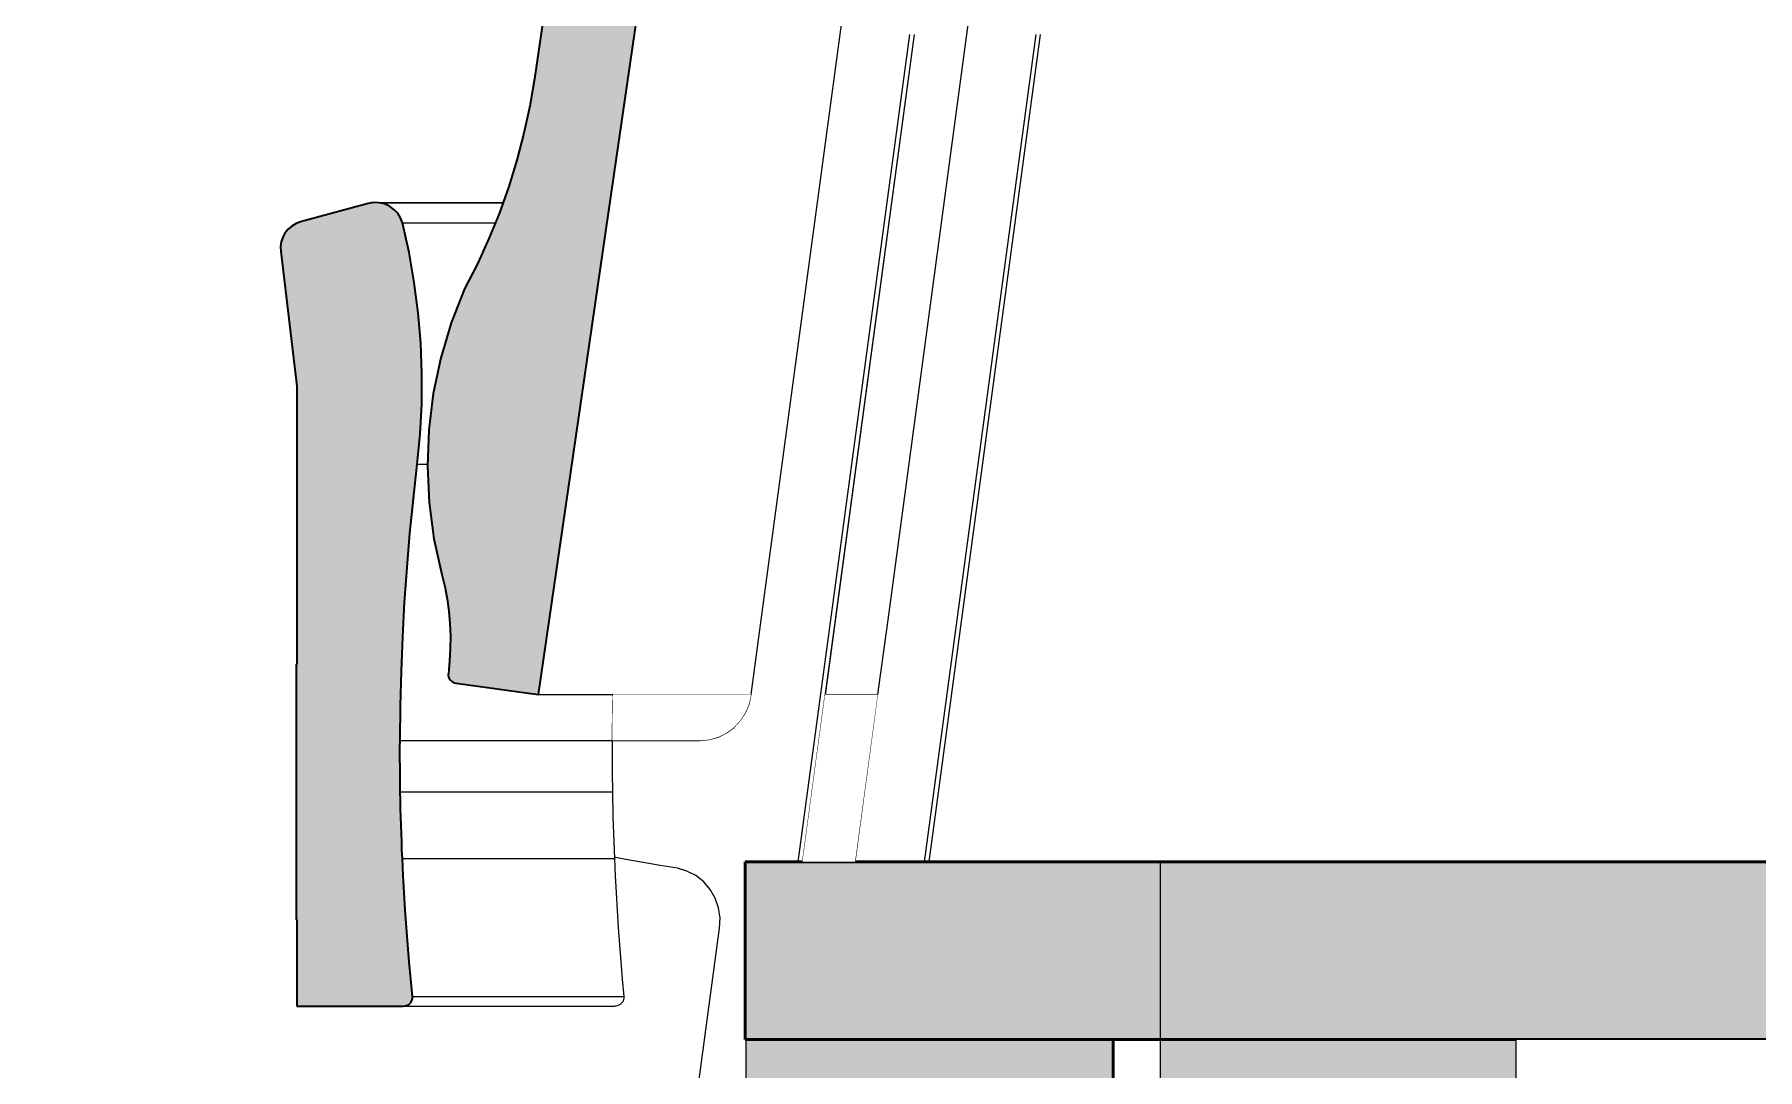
# Model space of a CAD drawing. Header units: millimetres. Extents: x -48147 to 1422273, y -494195 to 18123.
# Drawn here: x 1395750 to 1396719, y -487284 to -486702 of the extents above; entities that cross this region are included whole.
import ezdxf

# ---------------------------------------------------------------- set-up
doc = ezdxf.new("R2010")
doc.units = ezdxf.units.MM
doc.header["$MEASUREMENT"] = 0
doc.linetypes.add('Wipeout_Contour', pattern=[1000, 0, -1000])
for name, color, linetype, lineweight in [('HATCHING_Pen_No__1', 7, 'Continuous', 13), ('New_A-20-M_Floor_Slab_Pen_No__87', 8, 'Continuous', 20), ('New_A-35-M_FFE_Fixed_Pen_No__1', 7, 'Continuous', 13)]:
    doc.layers.add(name, color=color, linetype=linetype, lineweight=lineweight)
for name, color, linetype, lineweight, true_color in [('HATCHING_Pen_No__145', 7, 'Continuous', 0, 0xa6a6a6), ('New_A-20-M_Floor_Slab_Pen_No__107', 7, 'Continuous', 15, 0xa6a6a6), ('New_A-20-M_Floor_Slab_Pen_No__27', 7, 'Continuous', 50, 0x2a2a2a), ('New_A-20-M_Floor_Slab_Pen_No__29', 7, 'Continuous', 50, 0x2a2a2a), ('New_A-20-M_Floor_Slab_Pen_No__81', 7, 'Continuous', 20, 0x6a6a6a), ('New_A-35-M_FFE_Fixed_Pen_No__104', 7, 'Continuous', 15, 0xa6a6a6), ('New_A-35-M_FFE_Fixed_Pen_No__44', 7, 'Continuous', 35, 0x444444)]:
    doc.layers.add(name, color=color, linetype=linetype, lineweight=lineweight, true_color=true_color)
for name, color, linetype in [('New_A-20-M_Floor_Slab', 7, 'Continuous'), ('New_A-20-M_Roof', 7, 'Continuous'), ('New_A-25-M_Wall_Int', 7, 'Continuous'), ('New_A-35-M_FFE_Fixed', 7, 'Continuous')]:
    doc.layers.add(name, color=color, linetype=linetype)

# ---------------------------------------------------------------- blocks, each defined once
blk = doc.blocks.new('Section Elem_187_2', base_point=(1383917.51, -489195.03))
at = {"color": 254, "linetype": 'Wipeout_Contour', "lineweight": 0, "ltscale": 5913535.583764167}
blk.add_wipeout([(1398261.86, -487179.4), (1392658.72, -489125.14), (1392664.88, -489142.89), (1398261.86, -487199.29)], dxfattribs=at).dxf.layer = 'New_A-20-M_Roof'
blk = doc.blocks.new('Section Elem_252_2', base_point=(1383917.51, -489195.03))
at = {"layer": 'New_A-20-M_Floor_Slab_Pen_No__27', "linetype": 'Continuous'}
for p, q in [((1396149.55, -487267.53), (1396149.55, -487505.53)), ((1396149.55, -487505.53), (1396149.55, -487605.53))]:
    blk.add_line(p, q, dxfattribs=at)
at = {"color": 254, "linetype": 'Wipeout_Contour', "lineweight": 0, "ltscale": 5916380.681525391}
blk.add_wipeout([(1396583.15, -487267.53), (1396356.61, -487267.53), (1396356.61, -487605.53), (1396583.15, -487605.53)], dxfattribs=at).dxf.layer = 'New_A-20-M_Floor_Slab'
at = {"layer": 'New_A-20-M_Floor_Slab_Pen_No__107', "linetype": 'Continuous', "lineweight": 0, "true_color": 0x535353}
blk.add_hatch(color=251, dxfattribs=at).paths.add_polyline_path([(1396149.55, -487605.53), (1396356.61, -487605.53), (1396356.61, -487267.53), (1396149.55, -487267.53)])
at = {"layer": 'New_A-20-M_Floor_Slab_Pen_No__27', "linetype": 'Continuous'}
for p, q in [((1396356.61, -487267.53), (1396356.61, -487605.53)), ((1396356.61, -487605.53), (1396149.55, -487605.53))]:
    blk.add_line(p, q, dxfattribs=at)
at = {"layer": 'New_A-20-M_Floor_Slab_Pen_No__87', "linetype": 'Continuous'}
for p in [(1396583.15, -487267.53), (1396356.61, -487605.53)]:
    blk.add_line(p, (1396583.15, -487605.53), dxfattribs=at)
blk = doc.blocks.new('Section Elem_317_2', base_point=(1383917.51, -489195.03))
at = {"layer": 'New_A-35-M_FFE_Fixed_Pen_No__104', "linetype": 'Continuous'}
blk.add_hatch(color=256, dxfattribs=at).paths.add_polyline_path([(1395896.85, -487056.26), (1395896.85, -487200.26), (1395902.03, -487200.26), (1395902.03, -487056.26)])
at = {"layer": 'New_A-35-M_FFE_Fixed_Pen_No__44', "linetype": 'Continuous'}
for p, q in [((1395896.85, -487056.26), (1395896.85, -487200.26)), ((1395897.4, -487056.26), (1395896.85, -487056.26)), ((1395897.38, -487200.26), (1395896.85, -487200.26)), ((1395897.38, -487200.26), (1395897.37, -487248.76))]:
    blk.add_line(p, q, dxfattribs=at)
at = {"color": 254, "linetype": 'Wipeout_Contour', "lineweight": 0, "ltscale": 7392172.869028378}
blk.add_wipeout([(1396008.97, -486808), (1395956.69, -486808), (1395960.43, -486824.71), (1396001.78, -486824.71), (1396005.4, -486816.79)], dxfattribs=at).dxf.layer = 'New_A-35-M_FFE_Fixed'
at = {"color": 254, "linetype": 'Wipeout_Contour', "lineweight": 0, "ltscale": 7392224.936122612}
blk.add_wipeout([(1395967.06, -486875.56), (1395967.72, -486892.65), (1395976.41, -486892.65), (1395978.25, -486883.91), (1395980.75, -486875.56)], dxfattribs=at).dxf.layer = 'New_A-35-M_FFE_Fixed'
at = {"color": 254, "linetype": 'Wipeout_Contour', "lineweight": 0, "ltscale": 7392308.387670687}
blk.add_wipeout([(1395962.87, -486963.2), (1395971.63, -486963.2), (1395970.76, -486944.89), (1395970.8, -486943.84), (1395965.06, -486943.84)], dxfattribs=at).dxf.layer = 'New_A-35-M_FFE_Fixed'
at = {"color": 254, "linetype": 'Wipeout_Contour', "lineweight": 0, "ltscale": 10349409.43669491}
blk.add_wipeout([(1395959.33, -487001.99), (1395957.97, -487021.42), (1395982.07, -487021.42), (1395981.81, -487019.55), (1395980.51, -487012.64), (1395978.87, -487005.8), (1395978.03, -487001.99)], dxfattribs=at).dxf.layer = 'New_A-35-M_FFE_Fixed'
at = {"color": 254, "linetype": 'Wipeout_Contour', "lineweight": 0, "ltscale": 5914244.878298388}
blk.add_wipeout([(1396074.77, -487117.38), (1395955.4, -487117.38), (1395955.43, -487121.01), (1396074.81, -487121.01)], dxfattribs=at).dxf.layer = 'New_A-35-M_FFE_Fixed'
at = {"color": 254, "linetype": 'Wipeout_Contour', "lineweight": 0, "ltscale": 5914260.497717984}
blk.add_wipeout([(1396074.9, -487128.26), (1395955.54, -487128.26), (1395955.62, -487132.94), (1396074.98, -487132.94)], dxfattribs=at).dxf.layer = 'New_A-35-M_FFE_Fixed'
at = {"color": 254, "linetype": 'Wipeout_Contour', "lineweight": 0, "ltscale": 5914317.991925592}
blk.add_wipeout([(1395956.68, -487165.67), (1395957.15, -487175.39), (1396076.4, -487175.39), (1396075.97, -487165.67)], dxfattribs=at).dxf.layer = 'New_A-35-M_FFE_Fixed'
at = {"color": 254, "linetype": 'Wipeout_Contour', "lineweight": 0, "ltscale": 5914425.636412663}
blk.add_wipeout([(1396080.38, -487233.58), (1395961.41, -487233.58), (1395962.36, -487243.27), (1396081.27, -487243.27)], dxfattribs=at).dxf.layer = 'New_A-35-M_FFE_Fixed'
at = {"color": 254, "linetype": 'Wipeout_Contour', "lineweight": 0, "ltscale": 5913711.251755745}
blk.add_wipeout([(1396010.13, -486805.15), (1395955.66, -486805.15), (1395956.69, -486808), (1396008.97, -486808)], dxfattribs=at).dxf.layer = 'New_A-35-M_FFE_Fixed'
at = {"color": 254, "linetype": 'Wipeout_Contour', "lineweight": 0, "ltscale": 7392208.816548995}
blk.add_wipeout([(1395965.62, -486858.53), (1395967.06, -486875.56), (1395980.75, -486875.56), (1395984.16, -486864.21), (1395986.4, -486858.53)], dxfattribs=at).dxf.layer = 'New_A-35-M_FFE_Fixed'
at = {"color": 254, "linetype": 'Wipeout_Contour', "lineweight": 0, "ltscale": 7392243.79938656}
blk.add_wipeout([(1395967.72, -486892.65), (1395967.61, -486909.74), (1395973.32, -486909.74), (1395974.03, -486904.02), (1395976.41, -486892.65)], dxfattribs=at).dxf.layer = 'New_A-35-M_FFE_Fixed'
at = {"color": 254, "linetype": 'Wipeout_Contour', "lineweight": 0, "ltscale": 7392378.65119441}
blk.add_wipeout([(1395959.33, -487001.99), (1395978.03, -487001.99), (1395974.44, -486985.73), (1395974.02, -486982.58), (1395960.96, -486982.58)], dxfattribs=at).dxf.layer = 'New_A-35-M_FFE_Fixed'
at = {"color": 254, "linetype": 'Wipeout_Contour', "lineweight": 0, "ltscale": 10349466.79241477}
blk.add_wipeout([(1395956.9, -487040.86), (1395983.71, -487040.86), (1395983.71, -487040.52), (1395983.42, -487033.5), (1395982.78, -487026.51), (1395982.07, -487021.42), (1395957.97, -487021.42)], dxfattribs=at).dxf.layer = 'New_A-35-M_FFE_Fixed'
at = {"color": 254, "linetype": 'Wipeout_Contour', "lineweight": 0, "ltscale": 5914239.986688409}
blk.add_wipeout([(1395955.37, -487113.76), (1395955.4, -487117.38), (1396074.77, -487117.38), (1396074.75, -487113.76)], dxfattribs=at).dxf.layer = 'New_A-35-M_FFE_Fixed'
at = {"color": 254, "linetype": 'Wipeout_Contour', "lineweight": 0, "ltscale": 5914307.294669804}
blk.add_wipeout([(1396075.78, -487161), (1395956.48, -487161), (1395956.68, -487165.67), (1396075.97, -487165.67)], dxfattribs=at).dxf.layer = 'New_A-35-M_FFE_Fixed'
at = {"color": 254, "linetype": 'Wipeout_Contour', "lineweight": 0, "ltscale": 5914409.514893914}
blk.add_wipeout([(1395960.52, -487223.9), (1395961.41, -487233.58), (1396080.38, -487233.58), (1396079.56, -487223.9)], dxfattribs=at).dxf.layer = 'New_A-35-M_FFE_Fixed'
at = {"color": 254, "linetype": 'Wipeout_Contour', "lineweight": 0, "ltscale": 5914430.650501103}
blk.add_wipeout([(1395959.31, -487248.33), (1396078.42, -487248.33), (1396079.3, -487247.81), (1395960.25, -487247.81)], dxfattribs=at).dxf.layer = 'New_A-35-M_FFE_Fixed'
at = {"color": 254, "linetype": 'Wipeout_Contour', "lineweight": 0, "ltscale": 5913696.696513315}
blk.add_wipeout([(1396012.62, -486798.55), (1395949.44, -486798.55), (1395951.96, -486800.33), (1396011.99, -486800.33)], dxfattribs=at).dxf.layer = 'New_A-35-M_FFE_Fixed'
at = {"color": 254, "linetype": 'Wipeout_Contour', "lineweight": 0, "ltscale": 7392195.716343284}
blk.add_wipeout([(1395963.41, -486841.56), (1395965.62, -486858.53), (1395986.4, -486858.53), (1395991.72, -486845.04), (1395993.5, -486841.56)], dxfattribs=at).dxf.layer = 'New_A-35-M_FFE_Fixed'
at = {"color": 254, "linetype": 'Wipeout_Contour', "lineweight": 0, "ltscale": 7392264.897730873}
blk.add_wipeout([(1395967.61, -486909.74), (1395966.72, -486926.82), (1395971.43, -486926.82), (1395971.52, -486924.39), (1395973.32, -486909.74)], dxfattribs=at).dxf.layer = 'New_A-35-M_FFE_Fixed'
at = {"color": 254, "linetype": 'Wipeout_Contour', "lineweight": 0, "ltscale": 7392341.022632619}
blk.add_wipeout([(1395962.87, -486963.2), (1395960.96, -486982.58), (1395974.02, -486982.58), (1395971.73, -486965.39), (1395971.63, -486963.2)], dxfattribs=at).dxf.layer = 'New_A-35-M_FFE_Fixed'
at = {"color": 254, "linetype": 'Wipeout_Contour', "lineweight": 0, "ltscale": 8871000.47850489}
blk.add_wipeout([(1395956.9, -487040.86), (1395956.11, -487060.32), (1395982.69, -487060.32), (1395983.28, -487054.55), (1395983.67, -487047.54), (1395983.71, -487040.86)], dxfattribs=at).dxf.layer = 'New_A-35-M_FFE_Fixed'
at = {"color": 254, "linetype": 'Wipeout_Contour', "lineweight": 0, "ltscale": 5914230.309746288}
blk.add_wipeout([(1396074.73, -487106.51), (1395955.35, -487106.51), (1395955.35, -487110.13), (1396074.73, -487110.13)], dxfattribs=at).dxf.layer = 'New_A-35-M_FFE_Fixed'
at = {"color": 254, "linetype": 'Wipeout_Contour', "lineweight": 0, "ltscale": 5914249.805292126}
blk.add_wipeout([(1395955.43, -487121.01), (1395955.48, -487124.63), (1396074.85, -487124.63), (1396074.81, -487121.01)], dxfattribs=at).dxf.layer = 'New_A-35-M_FFE_Fixed'
at = {"color": 254, "linetype": 'Wipeout_Contour', "lineweight": 0, "ltscale": 5914300.434031938}
blk.add_wipeout([(1396075.61, -487156.32), (1395956.3, -487156.32), (1395956.48, -487161), (1396075.78, -487161)], dxfattribs=at).dxf.layer = 'New_A-35-M_FFE_Fixed'
at = {"color": 254, "linetype": 'Wipeout_Contour', "lineweight": 0, "ltscale": 5914393.640028931}
blk.add_wipeout([(1395959.71, -487214.2), (1395960.52, -487223.9), (1396079.56, -487223.9), (1396078.8, -487214.2)], dxfattribs=at).dxf.layer = 'New_A-35-M_FFE_Fixed'
at = {"color": 254, "linetype": 'Wipeout_Contour', "lineweight": 0, "ltscale": 5914427.625828953}
blk.add_wipeout([(1395959.31, -487248.33), (1395958.28, -487248.65), (1396077.47, -487248.65), (1396078.42, -487248.33)], dxfattribs=at).dxf.layer = 'New_A-35-M_FFE_Fixed'
at = {"color": 254, "linetype": 'Wipeout_Contour', "lineweight": 0, "ltscale": 5913690.653575301}
blk.add_wipeout([(1395946.6, -486797.3), (1395949.44, -486798.55), (1396012.62, -486798.55), (1396013.07, -486797.3)], dxfattribs=at).dxf.layer = 'New_A-35-M_FFE_Fixed'
at = {"color": 254, "linetype": 'Wipeout_Contour', "lineweight": 0, "ltscale": 7392185.248259781}
blk.add_wipeout([(1395960.43, -486824.71), (1395963.41, -486841.56), (1395993.5, -486841.56), (1395998.87, -486831.06), (1396001.78, -486824.71)], dxfattribs=at).dxf.layer = 'New_A-35-M_FFE_Fixed'
at = {"color": 254, "linetype": 'Wipeout_Contour', "lineweight": 0, "ltscale": 5913826.465822938}
blk.add_wipeout([(1395966.72, -486926.82), (1395965.06, -486943.84), (1395970.8, -486943.84), (1395971.43, -486926.82)], dxfattribs=at).dxf.layer = 'New_A-35-M_FFE_Fixed'
at = {"color": 254, "linetype": 'Wipeout_Contour', "lineweight": 0, "ltscale": 22177887.93120453}
blk.add_wipeout([(1395955.6, -487079.79), (1396074.96, -487079.79), (1396075.12, -487073.33), (1396033.13, -487073.33), (1395986.98, -487067.1), (1395986.01, -487066.88), (1395985.09, -487066.47), (1395984.28, -487065.91), (1395983.59, -487065.2), (1395983.06, -487064.37), (1395982.7, -487063.47), (1395982.54, -487062.51), (1395982.56, -487061.54), (1395982.69, -487060.32), (1395956.11, -487060.32)], dxfattribs=at).dxf.layer = 'New_A-35-M_FFE_Fixed'
at = {"color": 254, "linetype": 'Wipeout_Contour', "lineweight": 0, "ltscale": 5914254.767634848}
blk.add_wipeout([(1395955.48, -487124.63), (1395955.54, -487128.26), (1396074.9, -487128.26), (1396074.85, -487124.63)], dxfattribs=at).dxf.layer = 'New_A-35-M_FFE_Fixed'
at = {"color": 254, "linetype": 'Wipeout_Contour', "lineweight": 0, "ltscale": 5914293.631717655}
blk.add_wipeout([(1396075.46, -487151.65), (1395956.13, -487151.65), (1395956.3, -487156.32), (1396075.61, -487156.32)], dxfattribs=at).dxf.layer = 'New_A-35-M_FFE_Fixed'
at = {"color": 254, "linetype": 'Wipeout_Contour', "lineweight": 0, "ltscale": 5914378.012578879}
blk.add_wipeout([(1395958.96, -487204.51), (1395959.71, -487214.2), (1396078.8, -487214.2), (1396078.1, -487204.51)], dxfattribs=at).dxf.layer = 'New_A-35-M_FFE_Fixed'
at = {"color": 254, "linetype": 'Wipeout_Contour', "lineweight": 0, "ltscale": 5914424.079672093}
blk.add_wipeout([(1395958.28, -487248.65), (1395957.21, -487248.76), (1396076.47, -487248.76), (1396077.47, -487248.65)], dxfattribs=at).dxf.layer = 'New_A-35-M_FFE_Fixed'
at = {"layer": 'New_A-35-M_FFE_Fixed_Pen_No__1', "linetype": 'Continuous'}
blk.add_line((1395965.06, -486943.84), (1395970.8, -486943.84), dxfattribs=at)
at = {"color": 254, "linetype": 'Wipeout_Contour', "lineweight": 0, "ltscale": 5913678.408598186}
blk.add_wipeout([(1395940.44, -486796.53), (1395943.56, -486796.61), (1396013.32, -486796.61), (1396013.34, -486796.53)], dxfattribs=at).dxf.layer = 'New_A-35-M_FFE_Fixed'
at = {"color": 254, "linetype": 'Wipeout_Contour', "lineweight": 0, "ltscale": 5913707.266620487}
blk.add_wipeout([(1395954.06, -486802.56), (1395955.66, -486805.15), (1396010.13, -486805.15), (1396011.18, -486802.56)], dxfattribs=at).dxf.layer = 'New_A-35-M_FFE_Fixed'
at = {"color": 254, "linetype": 'Wipeout_Contour', "lineweight": 0, "ltscale": 5914206.004198069}
blk.add_wipeout([(1395955.36, -487099.26), (1396074.74, -487099.26), (1396074.96, -487079.79), (1395955.6, -487079.79)], dxfattribs=at).dxf.layer = 'New_A-35-M_FFE_Fixed'
at = {"color": 254, "linetype": 'Wipeout_Contour', "lineweight": 0, "ltscale": 5914286.887811019}
blk.add_wipeout([(1396075.32, -487146.97), (1395955.98, -487146.97), (1395956.13, -487151.65), (1396075.46, -487151.65)], dxfattribs=at).dxf.layer = 'New_A-35-M_FFE_Fixed'
at = {"color": 254, "linetype": 'Wipeout_Contour', "lineweight": 0, "ltscale": 5914362.633308148}
blk.add_wipeout([(1396077.47, -487194.8), (1395958.29, -487194.8), (1395958.96, -487204.51), (1396078.1, -487204.51)], dxfattribs=at).dxf.layer = 'New_A-35-M_FFE_Fixed'
at = {"color": 254, "linetype": 'Wipeout_Contour', "lineweight": 0, "ltscale": 5914435.36027745}
blk.add_wipeout([(1395962.36, -487244.31), (1395962.13, -487245.32), (1396081.05, -487245.32), (1396081.27, -487244.31)], dxfattribs=at).dxf.layer = 'New_A-35-M_FFE_Fixed'
at = {"layer": 'New_A-35-M_FFE_Fixed_Pen_No__1', "linetype": 'Continuous'}
blk.add_line((1395956.69, -486808), (1396008.97, -486808), dxfattribs=at)
at = {"color": 254, "linetype": 'Wipeout_Contour', "lineweight": 0, "ltscale": 7392155.254334994}
blk.add_wipeout([(1396011.99, -486800.33), (1395951.96, -486800.33), (1395954.06, -486802.56), (1396011.18, -486802.56), (1396011.3, -486802.28)], dxfattribs=at).dxf.layer = 'New_A-35-M_FFE_Fixed'
at = {"color": 254, "linetype": 'Wipeout_Contour', "lineweight": 0, "ltscale": 5914220.774712626}
blk.add_wipeout([(1395955.35, -487102.88), (1396074.73, -487102.88), (1396074.74, -487099.26), (1395955.36, -487099.26)], dxfattribs=at).dxf.layer = 'New_A-35-M_FFE_Fixed'
at = {"color": 254, "linetype": 'Wipeout_Contour', "lineweight": 0, "ltscale": 5914280.202384233}
blk.add_wipeout([(1396075.19, -487142.29), (1395955.84, -487142.29), (1395955.98, -487146.97), (1396075.32, -487146.97)], dxfattribs=at).dxf.layer = 'New_A-35-M_FFE_Fixed'
at = {"color": 254, "linetype": 'Wipeout_Contour', "lineweight": 0, "ltscale": 5914347.502956254}
blk.add_wipeout([(1395957.68, -487185.1), (1395958.29, -487194.8), (1396077.47, -487194.8), (1396076.9, -487185.1)], dxfattribs=at).dxf.layer = 'New_A-35-M_FFE_Fixed'
at = {"color": 254, "linetype": 'Wipeout_Contour', "lineweight": 0, "ltscale": 5914435.429579031}
blk.add_wipeout([(1395962.13, -487245.32), (1395961.69, -487246.27), (1396080.64, -487246.27), (1396081.05, -487245.32)], dxfattribs=at).dxf.layer = 'New_A-35-M_FFE_Fixed'
at = {"color": 254, "linetype": 'Wipeout_Contour', "lineweight": 0, "ltscale": 5913684.474467655}
blk.add_wipeout([(1395943.56, -486796.61), (1395946.6, -486797.3), (1396013.07, -486797.3), (1396013.32, -486796.61)], dxfattribs=at).dxf.layer = 'New_A-35-M_FFE_Fixed'
at = {"color": 254, "linetype": 'Wipeout_Contour', "lineweight": 0, "ltscale": 5914225.524476685}
blk.add_wipeout([(1395955.35, -487106.51), (1396074.73, -487106.51), (1396074.73, -487102.88), (1395955.35, -487102.88)], dxfattribs=at).dxf.layer = 'New_A-35-M_FFE_Fixed'
at = {"color": 254, "linetype": 'Wipeout_Contour', "lineweight": 0, "ltscale": 5914273.575509391}
blk.add_wipeout([(1395955.72, -487137.61), (1395955.84, -487142.29), (1396075.19, -487142.29), (1396075.08, -487137.61)], dxfattribs=at).dxf.layer = 'New_A-35-M_FFE_Fixed'
at = {"color": 254, "linetype": 'Wipeout_Contour', "lineweight": 0, "ltscale": 5914332.622255035}
blk.add_wipeout([(1395957.15, -487175.39), (1395957.68, -487185.1), (1396076.9, -487185.1), (1396076.4, -487175.39)], dxfattribs=at).dxf.layer = 'New_A-35-M_FFE_Fixed'
at = {"color": 254, "linetype": 'Wipeout_Contour', "lineweight": 0, "ltscale": 5914433.02248086}
blk.add_wipeout([(1395960.25, -487247.81), (1396079.3, -487247.81), (1396080.05, -487247.11), (1395961.05, -487247.11)], dxfattribs=at).dxf.layer = 'New_A-35-M_FFE_Fixed'
at = {"layer": 'New_A-35-M_FFE_Fixed_Pen_No__1', "linetype": 'Continuous'}
blk.add_line((1395940.44, -486796.53), (1396013.34, -486796.53), dxfattribs=at)
at = {"color": 254, "linetype": 'Wipeout_Contour', "lineweight": 0, "ltscale": 5914235.13049293}
blk.add_wipeout([(1396074.73, -487110.13), (1395955.35, -487110.13), (1395955.37, -487113.76), (1396074.75, -487113.76)], dxfattribs=at).dxf.layer = 'New_A-35-M_FFE_Fixed'
at = {"color": 254, "linetype": 'Wipeout_Contour', "lineweight": 0, "ltscale": 5914267.007262396}
blk.add_wipeout([(1395955.62, -487132.94), (1395955.72, -487137.61), (1396075.08, -487137.61), (1396074.98, -487132.94)], dxfattribs=at).dxf.layer = 'New_A-35-M_FFE_Fixed'
at = {"color": 254, "linetype": 'Wipeout_Contour', "lineweight": 0, "ltscale": 5914434.638881566}
blk.add_wipeout([(1395961.69, -487246.27), (1395961.05, -487247.11), (1396080.05, -487247.11), (1396080.64, -487246.27)], dxfattribs=at).dxf.layer = 'New_A-35-M_FFE_Fixed'
at = {"color": 254, "linetype": 'Wipeout_Contour', "lineweight": 0, "ltscale": 5914434.43398282}
blk.add_wipeout([(1395962.36, -487244.31), (1396081.27, -487244.31), (1396081.27, -487243.27), (1395962.36, -487243.27)], dxfattribs=at).dxf.layer = 'New_A-35-M_FFE_Fixed'
at = {"layer": 'New_A-35-M_FFE_Fixed_Pen_No__104', "linetype": 'Continuous'}
blk.add_hatch(color=256, dxfattribs=at).paths.add_polyline_path([(1395961.69, -487246.27), (1395962.13, -487245.32), (1395962.36, -487244.31), (1395962.36, -487243.27), (1395961.41, -487233.58), (1395960.52, -487223.9), (1395959.71, -487214.2), (1395958.96, -487204.51), (1395958.29, -487194.8), (1395957.68, -487185.1), (1395957.15, -487175.39), (1395956.68, -487165.67), (1395956.48, -487161), (1395956.3, -487156.32), (1395956.13, -487151.65), (1395955.98, -487146.97), (1395955.84, -487142.29), (1395955.72, -487137.61), (1395955.62, -487132.94), (1395955.54, -487128.26), (1395955.48, -487124.63), (1395955.43, -487121.01), (1395955.4, -487117.38), (1395955.37, -487113.76), (1395955.35, -487110.13), (1395955.35, -487106.51), (1395955.35, -487102.88), (1395955.36, -487099.26), (1395955.6, -487079.79), (1395956.11, -487060.32), (1395956.9, -487040.86), (1395957.97, -487021.42), (1395959.33, -487001.99), (1395960.96, -486982.58), (1395962.87, -486963.2), (1395965.06, -486943.84), (1395966.72, -486926.82), (1395967.61, -486909.74), (1395967.72, -486892.65), (1395967.06, -486875.56), (1395965.62, -486858.53), (1395963.41, -486841.56), (1395960.43, -486824.71), (1395956.69, -486808), (1395955.66, -486805.15), (1395954.06, -486802.56), (1395951.96, -486800.33), (1395949.44, -486798.55), (1395946.6, -486797.3), (1395943.56, -486796.61), (1395940.44, -486796.53), (1395937.37, -486797.06), (1395899.47, -486807.38), (1395896.86, -486808.34), (1395894.47, -486809.74), (1395892.38, -486811.54), (1395890.65, -486813.66), (1395889.35, -486816.05), (1395888.51, -486818.63), (1395888.17, -486821.31), (1395888.32, -486824.01), (1395897.4, -486899.88), (1395897.4, -487056.26), (1395902.03, -487056.26), (1395902.03, -487200.26), (1395897.38, -487200.26), (1395897.37, -487248.76), (1395903.58, -487248.76), (1395916.01, -487248.76), (1395957.21, -487248.76), (1395958.28, -487248.65), (1395959.31, -487248.33), (1395960.25, -487247.81), (1395961.05, -487247.11)])
at = {"layer": 'New_A-35-M_FFE_Fixed_Pen_No__44', "linetype": 'Continuous', "flags": 128}
blk.add_lwpolyline([(1395897.37, -487248.76), (1395903.58, -487248.76), (1395916.01, -487248.76), (1395957.21, -487248.76), (1395958.28, -487248.65), (1395959.31, -487248.33), (1395960.25, -487247.81), (1395961.05, -487247.11), (1395961.69, -487246.27), (1395962.13, -487245.32), (1395962.36, -487244.31), (1395962.36, -487243.27), (1395961.41, -487233.58), (1395960.52, -487223.9), (1395959.71, -487214.2), (1395958.96, -487204.51), (1395958.29, -487194.8), (1395957.68, -487185.1), (1395957.15, -487175.39), (1395956.68, -487165.67), (1395956.48, -487161), (1395956.3, -487156.32), (1395956.13, -487151.65), (1395955.98, -487146.97), (1395955.84, -487142.29), (1395955.72, -487137.61), (1395955.62, -487132.94), (1395955.54, -487128.26), (1395955.48, -487124.63), (1395955.43, -487121.01), (1395955.4, -487117.38), (1395955.37, -487113.76), (1395955.35, -487110.13), (1395955.35, -487106.51), (1395955.35, -487102.88), (1395955.36, -487099.26), (1395955.6, -487079.79), (1395956.11, -487060.32), (1395956.9, -487040.86), (1395957.97, -487021.42), (1395959.33, -487001.99), (1395960.96, -486982.58), (1395962.87, -486963.2), (1395965.06, -486943.84), (1395966.72, -486926.82), (1395967.61, -486909.74), (1395967.72, -486892.65), (1395967.06, -486875.56), (1395965.62, -486858.53), (1395963.41, -486841.56), (1395960.43, -486824.71), (1395956.69, -486808), (1395955.66, -486805.15), (1395954.06, -486802.56), (1395951.96, -486800.33), (1395949.44, -486798.55), (1395946.6, -486797.3), (1395943.56, -486796.61), (1395940.44, -486796.53), (1395937.37, -486797.06), (1395899.47, -486807.38), (1395896.86, -486808.34), (1395894.47, -486809.74), (1395892.38, -486811.54), (1395890.65, -486813.66), (1395889.35, -486816.05), (1395888.51, -486818.63), (1395888.17, -486821.31), (1395888.32, -486824.01), (1395897.4, -486899.88), (1395897.4, -487056.26)], dxfattribs=at)
at = {"color": 254, "linetype": 'Wipeout_Contour', "lineweight": 0, "ltscale": 125686575.5722808}
blk.add_wipeout([(1396038.26, -487494.28), (1396038.26, -487495.28), (1396149.55, -487495.28), (1396149.55, -487464.18), (1396149, -487463.36), (1396145.03, -487453.52), (1396143.16, -487443.03), (1396143.49, -487432.37), (1396149.55, -487387.42), (1396149.55, -487167.53), (1396179.2, -487167.53), (1396288.98, -486353.44), (1396290.83, -486345.06), (1396294.03, -486337.14), (1396298.5, -486329.9), (1396304.11, -486323.56), (1396310.67, -486318.31), (1396318.01, -486314.3), (1396325.91, -486311.64), (1396334.13, -486310.43), (1396335.03, -486310.29), (1396335.89, -486309.97), (1396336.68, -486309.5), (1396337.37, -486308.87), (1396337.93, -486308.13), (1396338.34, -486307.29), (1396338.6, -486306.38), (1396338.69, -486305.44), (1396338.69, -486304.35), (1396256.58, -486304.35), (1396152.88, -487073.4), (1396151.71, -487078.63), (1396149.66, -487083.55), (1396146.79, -487088.02), (1396143.21, -487091.89), (1396139.01, -487095.03), (1396134.34, -487097.35), (1396129.34, -487098.78), (1396124.18, -487099.26), (1396074.74, -487099.26), (1396074.73, -487102.88), (1396074.73, -487106.51), (1396074.73, -487110.17), (1396074.75, -487113.76), (1396074.77, -487117.38), (1396074.81, -487121.01), (1396074.85, -487124.63), (1396074.9, -487128.26), (1396074.98, -487132.94), (1396075.08, -487137.61), (1396075.19, -487142.29), (1396075.32, -487146.97), (1396075.46, -487151.65), (1396075.61, -487156.32), (1396075.78, -487161), (1396075.94, -487165.02), (1396082.41, -487166.18), (1396092.09, -487167.89), (1396101.77, -487169.56), (1396111.46, -487171.2), (1396116.81, -487172.73), (1396121.79, -487175.29), (1396126.2, -487178.79), (1396129.88, -487183.09), (1396132.71, -487188.04), (1396134.56, -487193.46), (1396135.39, -487199.15), (1396135.15, -487204.9), (1396103.78, -487437.58), (1396101.43, -487448.02), (1396097.33, -487457.87), (1396091.6, -487466.81), (1396084.42, -487474.55), (1396076.03, -487480.83), (1396066.69, -487485.48), (1396056.7, -487488.32), (1396046.38, -487489.28), (1396043.09, -487489.28), (1396042.15, -487489.38), (1396041.24, -487489.66), (1396040.41, -487490.12), (1396039.67, -487490.75), (1396039.07, -487491.5), (1396038.63, -487492.37), (1396038.35, -487493.31)], dxfattribs=at).dxf.layer = 'New_A-35-M_FFE_Fixed'
at = {"layer": 'New_A-35-M_FFE_Fixed_Pen_No__1', "linetype": 'Continuous'}
for p, q in [((1396074.96, -487079.79), (1396074.74, -487099.26)), ((1396143.21, -487091.89), (1396146.79, -487088.02)), ((1396146.79, -487088.02), (1396149.66, -487083.55)), ((1396149.66, -487083.55), (1396151.71, -487078.63)), ((1396129.34, -487098.78), (1396134.34, -487097.35)), ((1396134.34, -487097.35), (1396139.01, -487095.03)), ((1396139.01, -487095.03), (1396143.21, -487091.89)), ((1395955.36, -487099.26), (1396074.74, -487099.26)), ((1396074.74, -487099.26), (1396074.73, -487102.88)), ((1396074.73, -487102.88), (1396074.73, -487106.51)), ((1396074.73, -487106.51), (1396074.73, -487110.13)), ((1396074.74, -487099.26), (1396124.18, -487099.26)), ((1396124.18, -487099.26), (1396129.34, -487098.78)), ((1396074.73, -487110.13), (1396074.75, -487113.76)), ((1396074.75, -487113.76), (1396074.77, -487117.38)), ((1396074.77, -487117.38), (1396074.81, -487121.01)), ((1396074.81, -487121.01), (1396074.85, -487124.63)), ((1396074.85, -487124.63), (1396074.9, -487128.26)), ((1395955.54, -487128.26), (1396074.9, -487128.26)), ((1396074.9, -487128.26), (1396074.98, -487132.94)), ((1396074.98, -487132.94), (1396075.08, -487137.61)), ((1396075.08, -487137.61), (1396075.19, -487142.29)), ((1396075.19, -487142.29), (1396075.32, -487146.97)), ((1396075.32, -487146.97), (1396075.46, -487151.65)), ((1396075.46, -487151.65), (1396075.61, -487156.32)), ((1395956.68, -487165.67), (1396075.97, -487165.67)), ((1396075.61, -487156.32), (1396075.78, -487161)), ((1396075.78, -487161), (1396075.97, -487165.67)), ((1396082.41, -487166.18), (1396075.94, -487165.02)), ((1396075.97, -487165.67), (1396076.4, -487175.39)), ((1396076.4, -487175.39), (1396076.9, -487185.1)), ((1396092.09, -487167.89), (1396082.41, -487166.18)), ((1396101.77, -487169.56), (1396092.09, -487167.89)), ((1396111.46, -487171.2), (1396101.77, -487169.56)), ((1396116.81, -487172.73), (1396111.46, -487171.2)), ((1396121.79, -487175.29), (1396116.81, -487172.73)), ((1396126.2, -487178.79), (1396121.79, -487175.29)), ((1396076.9, -487185.1), (1396077.47, -487194.8)), ((1396129.88, -487183.09), (1396126.2, -487178.79)), ((1396132.71, -487188.04), (1396129.88, -487183.09)), ((1396077.47, -487194.8), (1396078.1, -487204.51)), ((1396134.56, -487193.46), (1396132.71, -487188.04)), ((1396135.39, -487199.15), (1396134.56, -487193.46)), ((1396078.1, -487204.51), (1396078.8, -487214.2)), ((1396135.15, -487204.9), (1396135.39, -487199.15)), ((1396103.78, -487437.58), (1396135.15, -487204.9)), ((1396078.8, -487214.2), (1396079.56, -487223.9)), ((1396079.56, -487223.9), (1396080.38, -487233.58)), ((1396080.38, -487233.58), (1396081.27, -487243.27)), ((1395962.36, -487243.27), (1396081.27, -487243.27)), ((1396081.27, -487243.27), (1396081.27, -487244.31)), ((1395957.21, -487248.76), (1396076.47, -487248.76)), ((1396077.47, -487248.65), (1396076.47, -487248.76)), ((1396078.42, -487248.33), (1396077.47, -487248.65)), ((1396079.3, -487247.81), (1396078.42, -487248.33)), ((1396080.05, -487247.11), (1396079.3, -487247.81)), ((1396080.64, -487246.27), (1396080.05, -487247.11)), ((1396081.05, -487245.32), (1396080.64, -487246.27)), ((1396081.27, -487244.31), (1396081.05, -487245.32))]:
    blk.add_line(p, q, dxfattribs=at)
at = {"color": 254, "linetype": 'Wipeout_Contour', "lineweight": 0, "ltscale": 5914745.114823518}
blk.add_wipeout([(1396241.99, -486701.89), (1396179.2, -487167.53), (1396181.79, -487167.53), (1396244.58, -486701.89)], dxfattribs=at).dxf.layer = 'New_A-35-M_FFE_Fixed'
at = {"color": 254, "linetype": 'Wipeout_Contour', "lineweight": 0, "ltscale": 5914187.510201894}
blk.add_wipeout([(1396033.13, -487073.33), (1396152.89, -487073.33), (1396252.58, -486334.07), (1396140.56, -486334.07)], dxfattribs=at).dxf.layer = 'New_A-35-M_FFE_Fixed'
at = {"layer": 'New_A-35-M_FFE_Fixed_Pen_No__104', "linetype": 'Continuous'}
blk.add_hatch(color=256, dxfattribs=at).paths.add_polyline_path([(1396093.11, -486301.44), (1396092.87, -486302.39), (1396030.94, -486726.8), (1396028.35, -486742.19), (1396025.08, -486757.46), (1396021.15, -486772.59), (1396016.55, -486787.53), (1396011.3, -486802.28), (1396005.4, -486816.79), (1395998.87, -486831.06), (1395991.72, -486845.04), (1395984.16, -486864.21), (1395978.25, -486883.91), (1395974.03, -486904.02), (1395971.52, -486924.39), (1395970.76, -486944.89), (1395971.73, -486965.39), (1395974.44, -486985.73), (1395978.87, -487005.8), (1395980.51, -487012.64), (1395981.81, -487019.55), (1395982.78, -487026.51), (1395983.42, -487033.5), (1395983.71, -487040.52), (1395983.67, -487047.54), (1395983.28, -487054.55), (1395982.56, -487061.54), (1395982.54, -487062.51), (1395982.7, -487063.47), (1395983.06, -487064.37), (1395983.59, -487065.2), (1395984.28, -487065.91), (1395985.09, -487066.47), (1395986.01, -487066.88), (1395986.98, -487067.1), (1396033.13, -487073.33), (1396140.56, -486334.07), (1396144.85, -486304.35), (1396098.71, -486298.13), (1396097.7, -486298.09), (1396096.69, -486298.24), (1396095.74, -486298.58), (1396094.88, -486299.09), (1396094.13, -486299.76), (1396093.53, -486300.55)])
at = {"layer": 'New_A-35-M_FFE_Fixed_Pen_No__1', "linetype": 'Continuous'}
for p, q in [((1396152.88, -487073.4), (1396159.1, -487027.3)), ((1396033.13, -487073.33), (1396152.89, -487073.33)), ((1396075.12, -487073.33), (1396074.96, -487079.79)), ((1396151.71, -487078.63), (1396152.88, -487073.4))]:
    blk.add_line(p, q, dxfattribs=at)
at = {"layer": 'New_A-35-M_FFE_Fixed_Pen_No__44', "linetype": 'Continuous', "flags": 128}
for points in [[(1396092.87, -486302.39), (1396030.94, -486726.8), (1396028.35, -486742.19), (1396025.08, -486757.46), (1396021.15, -486772.59), (1396016.55, -486787.53), (1396011.3, -486802.28), (1396005.4, -486816.79), (1395998.87, -486831.06), (1395991.72, -486845.04), (1395984.16, -486864.21), (1395978.25, -486883.91), (1395974.03, -486904.02), (1395971.52, -486924.39), (1395970.76, -486944.89), (1395971.73, -486965.39), (1395974.44, -486985.73), (1395978.87, -487005.8), (1395980.51, -487012.64), (1395981.81, -487019.55), (1395982.78, -487026.51), (1395983.42, -487033.5), (1395983.71, -487040.52), (1395983.67, -487047.54), (1395983.28, -487054.55), (1395982.56, -487061.54), (1395982.54, -487062.51), (1395982.7, -487063.47), (1395983.06, -487064.37), (1395983.59, -487065.2), (1395984.28, -487065.91), (1395985.09, -487066.47), (1395986.01, -487066.88), (1395986.98, -487067.1), (1396033.13, -487073.33)], [(1396144.85, -486304.35), (1396140.56, -486334.07), (1396033.13, -487073.33)]]:
    blk.add_lwpolyline(points, dxfattribs=at)
at = {"color": 254, "linetype": 'Wipeout_Contour', "lineweight": 0, "ltscale": 5915013.937247101}
blk.add_wipeout([(1396250.38, -487167.53), (1396252.97, -487167.53), (1396315.75, -486701.89), (1396313.17, -486701.89)], dxfattribs=at).dxf.layer = 'New_A-35-M_FFE_Fixed'
at = {"color": 254, "linetype": 'Wipeout_Contour', "lineweight": 0, "ltscale": 48795255.94929243}
blk.add_wipeout([(1396211.37, -487167.53), (1396250.38, -487167.53), (1396360.15, -486353.44), (1396362, -486345.06), (1396365.21, -486337.14), (1396369.68, -486329.9), (1396375.28, -486323.56), (1396381.85, -486318.31), (1396389.19, -486314.3), (1396397.08, -486311.64), (1396405.3, -486310.43), (1396406.2, -486310.29), (1396407.07, -486309.97), (1396407.85, -486309.5), (1396408.54, -486308.87), (1396409.1, -486308.13), (1396409.52, -486307.29), (1396409.78, -486306.38), (1396409.86, -486305.44), (1396409.86, -486304.35), (1396341.28, -486304.35), (1396341.28, -486305.44), (1396341.19, -486306.38), (1396340.93, -486307.29), (1396340.52, -486308.13), (1396339.95, -486308.87), (1396339.27, -486309.5), (1396338.48, -486309.97), (1396337.62, -486310.29), (1396336.71, -486310.43), (1396328.5, -486311.64), (1396326.69, -486312.25), (1396230.34, -487026.83)], dxfattribs=at).dxf.layer = 'New_A-35-M_FFE_Fixed'
at = {"color": 254, "linetype": 'Wipeout_Contour', "lineweight": 0, "ltscale": 16264799.2386582}
blk.add_wipeout([(1396194.48, -487073.4), (1396224.06, -487073.4), (1396230.34, -487026.83), (1396326.69, -486312.25), (1396320.6, -486314.3), (1396313.26, -486318.31), (1396306.69, -486323.56), (1396301.09, -486329.9), (1396296.62, -486337.14), (1396293.41, -486345.06), (1396291.56, -486353.44)], dxfattribs=at).dxf.layer = 'New_A-35-M_FFE_Fixed'
at = {"layer": 'New_A-35-M_FFE_Fixed_Pen_No__1', "linetype": 'Continuous'}
for p, q in [((1396159.1, -487027.3), (1396203.72, -486696.36)), ((1396274.9, -486696.36), (1396230.28, -487027.3)), ((1396241.99, -486701.89), (1396179.2, -487167.53)), ((1396244.58, -486701.89), (1396181.79, -487167.53)), ((1396250.38, -487167.53), (1396313.17, -486701.89)), ((1396252.97, -487167.53), (1396315.75, -486701.89)), ((1396230.28, -487027.3), (1396224.06, -487073.4)), ((1396194.48, -487073.4), (1396224.07, -487073.4)), ((1396211.37, -487167.53), (1396224.06, -487073.4))]:
    blk.add_line(p, q, dxfattribs=at)
blk = doc.blocks.new('Section Elem_318_2', base_point=(1383917.51, -489195.03))
at = {"layer": 'New_A-20-M_Floor_Slab_Pen_No__81', "linetype": 'Continuous', "lineweight": 0, "true_color": 0x353535}
blk.add_hatch(color=250, dxfattribs=at).paths.add_polyline_path([(1397122.71, -487267.53), (1397122.71, -487167.53), (1396149.55, -487167.53), (1396149.55, -487267.53)])
at = {"layer": 'New_A-20-M_Floor_Slab_Pen_No__29', "linetype": 'Continuous'}
for p, q in [((1396149.55, -487167.53), (1396149.55, -487267.53)), ((1397122.71, -487167.53), (1396149.55, -487167.53)), ((1396356.61, -487267.53), (1396149.55, -487267.53)), ((1397122.71, -487267.53), (1396356.61, -487267.53))]:
    blk.add_line(p, q, dxfattribs=at)
blk = doc.blocks.new('Section Elem_576_2', base_point=(1383917.51, -489195.03))
at = {"color": 254, "linetype": 'Wipeout_Contour', "lineweight": 0, "ltscale": 32523021.99515742}
blk.add_wipeout([(1392690.51, -488957.53), (1391657.35, -488957.53), (1391657.35, -489195.03), (1398261.86, -489195.03), (1398261.86, -487199.29), (1392664.88, -489142.89), (1392658.72, -489125.14), (1398261.86, -487179.4), (1398261.86, -487041.03), (1398312.69, -487041.03), (1398312.69, -486929.53), (1397556.31, -486929.53), (1397556.31, -487267.53), (1396583.15, -487267.53), (1396583.15, -487605.53), (1395609.99, -487605.53), (1395609.99, -487943.53), (1394636.83, -487943.53), (1394636.83, -488281.53), (1393663.67, -488281.53), (1393663.67, -488619.53), (1392690.51, -488619.53)], dxfattribs=at).dxf.layer = 'New_A-25-M_Wall_Int'
at = {"color": 254, "linetype": 'Wipeout_Contour', "lineweight": 0, "ltscale": 19222527.67340729}
blk.add_wipeout([(1396074.74, -487099.26), (1396124.18, -487099.26), (1396129.34, -487098.78), (1396134.34, -487097.35), (1396139.01, -487095.03), (1396143.21, -487091.89), (1396146.79, -487088.02), (1396149.66, -487083.55), (1396151.71, -487078.63), (1396152.88, -487073.4), (1396152.89, -487073.33), (1396075.12, -487073.33), (1396074.96, -487079.79)], dxfattribs=at).dxf.layer = 'New_A-25-M_Wall_Int'
at = {"color": 254, "linetype": 'Wipeout_Contour', "lineweight": 0, "ltscale": 5914955.90693261}
blk.add_wipeout([(1396194.48, -487073.4), (1396181.79, -487167.53), (1396211.37, -487167.53), (1396224.06, -487073.4)], dxfattribs=at).dxf.layer = 'New_A-25-M_Wall_Int'

msp = doc.modelspace()

# ---------------------------------------------------------------- block references
at = {"layer": 'New_A-20-M_Roof'}
msp.add_blockref('Section Elem_187_2', (1383917.51, -489195.03), dxfattribs=at)

# ---------------------------------------------------------------- next in the draw order: block references
at = {"layer": 'New_A-20-M_Floor_Slab'}
msp.add_blockref('Section Elem_252_2', (1383917.51, -489195.03), dxfattribs=at)

# ---------------------------------------------------------------- next in the draw order: block references
at = {"layer": 'New_A-35-M_FFE_Fixed'}
msp.add_blockref('Section Elem_317_2', (1383917.51, -489195.03), dxfattribs=at)

# ---------------------------------------------------------------- next in the draw order: block references
at = {"layer": 'New_A-20-M_Floor_Slab'}
msp.add_blockref('Section Elem_318_2', (1383917.51, -489195.03), dxfattribs=at)

# ---------------------------------------------------------------- next in the draw order: block references
at = {"layer": 'New_A-25-M_Wall_Int'}
msp.add_blockref('Section Elem_576_2', (1383917.51, -489195.03), dxfattribs=at)

# ---------------------------------------------------------------- next in the draw order: hatches: boundary and pattern name
at = {"layer": 'HATCHING_Pen_No__145', "linetype": 'Continuous'}
for points in [[(1397356.31, -486929.53), (1397556.31, -486929.53), (1397556.31, -487267.53), (1396383.15, -487267.53), (1396383.15, -487167.29), (1397356.31, -487167.28)], [(1396383.15, -487267.53), (1396583.15, -487267.53), (1396583.15, -487605.53), (1395409.99, -487605.53), (1395409.99, -487505.29), (1396383.15, -487505.28)]]:
    msp.add_hatch(color=256, dxfattribs=at).paths.add_polyline_path(points)

# ---------------------------------------------------------------- next in the draw order: linework, layer by layer
at = {"layer": 'HATCHING_Pen_No__1', "linetype": 'Continuous', "flags": 128}
for points in [[(1397356.31, -486929.53), (1397556.31, -486929.53), (1397556.31, -487267.53), (1396383.15, -487267.53), (1396383.15, -487167.29), (1397356.31, -487167.28)], [(1396383.15, -487267.53), (1396583.15, -487267.53), (1396583.15, -487605.53), (1395409.99, -487605.53), (1395409.99, -487505.29), (1396383.15, -487505.28)]]:
    msp.add_lwpolyline(points, close=True, dxfattribs=at)

doc.saveas('drawing.dxf')
